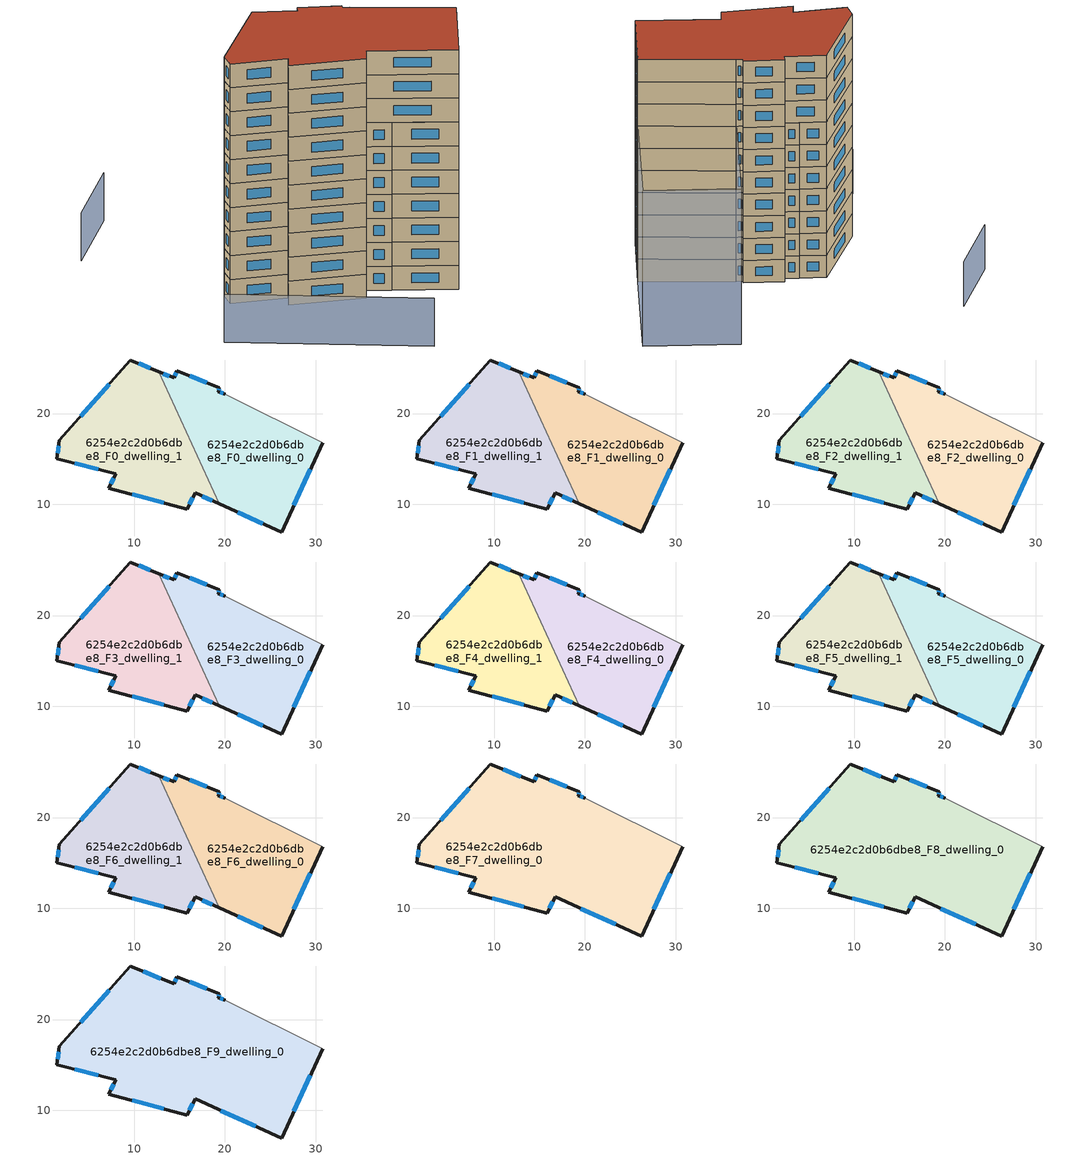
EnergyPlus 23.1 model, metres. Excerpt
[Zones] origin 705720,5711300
6254e2c2d0b6dbe8_F0_dwelling_0
 floor ground (EU_floor_Construction): 30.74,16.8 26.23,6.96 19.37,10.06 12.72,24.6 14.39,23.92 14.71,24.7 19.38,22.84 19.28,22.41 20,22.12 z0
 wall outside (EU_wall_Construction): 20,22.12 19.28,22.41 19.38,22.84 14.71,24.7 14.39,23.92 12.72,24.6 / 19.37,10.06 26.23,6.96 30.74,16.8 z0:3
 wall adiabatic (EU_wall_Construction): 30.74,16.8 20,22.12 z0:3
 wall to 6254e2c2d0b6dbe8_F0_dwelling_1 (EU_wall_Construction): 12.72,24.6 19.37,10.06 z0:3
 window (EU_Window_Construction): 14.62,24.47 14.49,24.16 / 17.98,23.4 16.11,24.15 / 19.31,22.54 19.35,22.71 / 19.78,22.21 19.49,22.32 / 27.58,9.91 29.39,13.86 / 21.43,9.14 24.18,7.89 / 13.89,24.13 13.22,24.4 z0.9:2.1
6254e2c2d0b6dbe8_F0_dwelling_1
 floor ground (EU_floor_Construction): 12.72,24.6 19.37,10.06 16.71,11.26 15.83,9.47 7.21,11.79 8,13.37 1.51,15.05 1.79,17.04 9.57,25.89 z0
 wall outside (EU_wall_Construction): 12.72,24.6 9.57,25.89 1.79,17.04 1.51,15.05 8,13.37 7.21,11.79 15.83,9.47 16.71,11.26 19.37,10.06 z0:3
 window (EU_Window_Construction): 7.76,12.9 7.45,12.27 / 3.45,14.55 6.05,13.87 / 1.7,16.44 1.59,15.64 / 7.24,23.24 4.12,19.69 / 11.78,24.99 10.51,25.5 / 17.51,10.91 18.58,10.42 / 16.1,10.01 16.45,10.73 / 9.79,11.1 13.25,10.17 z0.9:2.1
6254e2c2d0b6dbe8_F1_dwelling_0
 floor to 6254e2c2d0b6dbe8_F0_dwelling_0 (EU_floor_Construction): 30.74,16.8 26.23,6.96 19.37,10.06 12.72,24.6 14.39,23.92 14.71,24.7 19.38,22.84 19.27,22.41 20,22.12 z3
 wall outside (EU_wall_Construction): 20,22.12 19.28,22.41 19.38,22.84 14.71,24.7 14.39,23.92 12.72,24.6 / 19.37,10.06 26.23,6.96 30.74,16.8 z3:6
 wall adiabatic (EU_wall_Construction): 30.74,16.8 20,22.12 z3:6
 wall to 6254e2c2d0b6dbe8_F1_dwelling_1 (EU_wall_Construction): 12.72,24.6 19.37,10.06 z3:6
 window (EU_Window_Construction): 14.62,24.47 14.49,24.16 / 17.98,23.4 16.11,24.15 / 19.31,22.54 19.35,22.71 / 19.78,22.21 19.49,22.32 / 27.58,9.91 29.39,13.86 / 21.43,9.14 24.18,7.89 / 13.89,24.13 13.22,24.4 z3.9:5.1
6254e2c2d0b6dbe8_F1_dwelling_1
 floor to 6254e2c2d0b6dbe8_F0_dwelling_1 (EU_floor_Construction): 12.72,24.6 19.37,10.06 16.71,11.26 15.83,9.47 7.21,11.79 8,13.37 1.51,15.05 1.79,17.04 9.57,25.89 z3
 wall outside (EU_wall_Construction): 12.72,24.6 9.57,25.89 1.79,17.04 1.51,15.05 8,13.37 7.21,11.79 15.83,9.47 16.71,11.26 19.37,10.06 z3:6
 window (EU_Window_Construction): 7.76,12.9 7.45,12.27 / 3.45,14.55 6.05,13.87 / 1.7,16.44 1.59,15.64 / 7.24,23.24 4.12,19.69 / 11.78,24.99 10.51,25.5 / 17.51,10.91 18.58,10.42 / 16.1,10.01 16.45,10.73 / 9.79,11.1 13.25,10.17 z3.9:5.1
6254e2c2d0b6dbe8_F2_dwelling_0
 floor to 6254e2c2d0b6dbe8_F1_dwelling_0 (EU_floor_Construction): 30.74,16.8 26.23,6.96 19.37,10.06 12.72,24.6 14.39,23.92 14.71,24.7 19.38,22.84 19.27,22.41 20,22.12 z6
 wall outside (EU_wall_Construction): 20,22.12 19.28,22.41 19.38,22.84 14.71,24.7 14.39,23.92 12.72,24.6 / 19.37,10.06 26.23,6.96 30.74,16.8 z6:9
 wall adiabatic (EU_wall_Construction): 30.74,16.8 20,22.12 z6:9
 wall to 6254e2c2d0b6dbe8_F2_dwelling_1 (EU_wall_Construction): 12.72,24.6 19.37,10.06 z6:9
 window (EU_Window_Construction): 14.62,24.47 14.49,24.16 / 17.98,23.4 16.11,24.15 / 19.31,22.54 19.35,22.71 / 19.78,22.21 19.49,22.32 / 27.58,9.91 29.39,13.86 / 21.43,9.14 24.18,7.89 / 13.89,24.13 13.22,24.4 z6.9:8.1
6254e2c2d0b6dbe8_F2_dwelling_1
 floor to 6254e2c2d0b6dbe8_F1_dwelling_1 (EU_floor_Construction): 12.72,24.6 19.37,10.06 16.71,11.26 15.83,9.47 7.21,11.79 8,13.37 1.51,15.05 1.79,17.04 9.57,25.89 z6
 wall outside (EU_wall_Construction): 12.72,24.6 9.57,25.89 1.79,17.04 1.51,15.05 8,13.37 7.21,11.79 15.83,9.47 16.71,11.26 19.37,10.06 z6:9
 window (EU_Window_Construction): 7.76,12.9 7.45,12.27 / 3.45,14.55 6.05,13.87 / 1.7,16.44 1.59,15.64 / 7.24,23.24 4.12,19.69 / 11.78,24.99 10.51,25.5 / 17.51,10.91 18.58,10.42 / 16.1,10.01 16.45,10.73 / 9.79,11.1 13.25,10.17 z6.9:8.1
6254e2c2d0b6dbe8_F3_dwelling_0
 floor to 6254e2c2d0b6dbe8_F2_dwelling_0 (EU_floor_Construction): 30.74,16.8 26.23,6.96 19.37,10.06 12.72,24.6 14.39,23.92 14.71,24.7 19.38,22.84 19.27,22.41 20,22.12 z9
 wall outside (EU_wall_Construction): 20,22.12 19.28,22.41 19.38,22.84 14.71,24.7 14.39,23.92 12.72,24.6 / 19.37,10.06 26.23,6.96 30.74,16.8 z9:12
 wall adiabatic (EU_wall_Construction): 30.74,16.8 20,22.12 z9:12
 wall to 6254e2c2d0b6dbe8_F3_dwelling_1 (EU_wall_Construction): 12.72,24.6 19.37,10.06 z9:12
 window (EU_Window_Construction): 14.62,24.47 14.49,24.16 / 17.98,23.4 16.11,24.15 / 19.31,22.54 19.35,22.71 / 19.78,22.21 19.49,22.32 / 27.58,9.91 29.39,13.86 / 21.43,9.14 24.18,7.89 / 13.89,24.13 13.22,24.4 z9.9:11.1
6254e2c2d0b6dbe8_F3_dwelling_1
 floor to 6254e2c2d0b6dbe8_F2_dwelling_1 (EU_floor_Construction): 12.72,24.6 19.37,10.06 16.71,11.26 15.83,9.47 7.21,11.79 8,13.37 1.51,15.05 1.79,17.04 9.57,25.89 z9
 wall outside (EU_wall_Construction): 12.72,24.6 9.57,25.89 1.79,17.04 1.51,15.05 8,13.37 7.21,11.79 15.83,9.47 16.71,11.26 19.37,10.06 z9:12
 window (EU_Window_Construction): 7.76,12.9 7.45,12.27 / 3.45,14.55 6.05,13.87 / 1.7,16.44 1.59,15.64 / 7.24,23.24 4.12,19.69 / 11.78,24.99 10.51,25.5 / 17.51,10.91 18.58,10.42 / 16.1,10.01 16.45,10.73 / 9.79,11.1 13.25,10.17 z9.9:11.1
6254e2c2d0b6dbe8_F4_dwelling_0
 floor to 6254e2c2d0b6dbe8_F3_dwelling_0 (EU_floor_Construction): 30.74,16.8 26.23,6.96 19.37,10.06 12.72,24.6 14.39,23.92 14.71,24.7 19.38,22.84 19.27,22.41 20,22.12 z12
 wall outside (EU_wall_Construction): 20,22.12 19.28,22.41 19.38,22.84 14.71,24.7 14.39,23.92 12.72,24.6 / 19.37,10.06 26.23,6.96 30.74,16.8 z12:15
 wall adiabatic (EU_wall_Construction): 30.74,16.8 20,22.12 z12:15
 wall to 6254e2c2d0b6dbe8_F4_dwelling_1 (EU_wall_Construction): 12.72,24.6 19.37,10.06 z12:15
 window (EU_Window_Construction): 14.62,24.47 14.49,24.16 / 17.98,23.4 16.11,24.15 / 19.31,22.54 19.35,22.71 / 19.78,22.21 19.49,22.32 / 27.58,9.91 29.39,13.86 / 21.43,9.14 24.18,7.89 / 13.89,24.13 13.22,24.4 z12.9:14.1
6254e2c2d0b6dbe8_F4_dwelling_1
 floor to 6254e2c2d0b6dbe8_F3_dwelling_1 (EU_floor_Construction): 12.72,24.6 19.37,10.06 16.71,11.26 15.83,9.47 7.21,11.79 8,13.37 1.51,15.05 1.79,17.04 9.57,25.89 z12
 wall outside (EU_wall_Construction): 12.72,24.6 9.57,25.89 1.79,17.04 1.51,15.05 8,13.37 7.21,11.79 15.83,9.47 16.71,11.26 19.37,10.06 z12:15
 window (EU_Window_Construction): 7.76,12.9 7.45,12.27 / 3.45,14.55 6.05,13.87 / 1.7,16.44 1.59,15.64 / 7.24,23.24 4.12,19.69 / 11.78,24.99 10.51,25.5 / 17.51,10.91 18.58,10.42 / 16.1,10.01 16.45,10.73 / 9.79,11.1 13.25,10.17 z12.9:14.1
6254e2c2d0b6dbe8_F5_dwelling_0
 floor to 6254e2c2d0b6dbe8_F4_dwelling_0 (EU_floor_Construction): 30.74,16.8 26.23,6.96 19.37,10.06 12.72,24.6 14.39,23.92 14.71,24.7 19.38,22.84 19.27,22.41 20,22.12 z15
 wall outside (EU_wall_Construction): 20,22.12 19.28,22.41 19.38,22.84 14.71,24.7 14.39,23.92 12.72,24.6 / 19.37,10.06 26.23,6.96 30.74,16.8 z15:18
 wall adiabatic (EU_wall_Construction): 30.74,16.8 20,22.12 z15:18
 wall to 6254e2c2d0b6dbe8_F5_dwelling_1 (EU_wall_Construction): 12.72,24.6 19.37,10.06 z15:18
 window (EU_Window_Construction): 14.62,24.47 14.49,24.16 / 17.98,23.4 16.11,24.15 / 19.31,22.54 19.35,22.71 / 19.78,22.21 19.49,22.32 / 27.58,9.91 29.39,13.86 / 21.43,9.14 24.18,7.89 / 13.89,24.13 13.22,24.4 z15.9:17.1
6254e2c2d0b6dbe8_F5_dwelling_1
 floor to 6254e2c2d0b6dbe8_F4_dwelling_1 (EU_floor_Construction): 12.72,24.6 19.37,10.06 16.71,11.26 15.83,9.47 7.21,11.79 8,13.37 1.51,15.05 1.79,17.04 9.57,25.89 z15
 wall outside (EU_wall_Construction): 12.72,24.6 9.57,25.89 1.79,17.04 1.51,15.05 8,13.37 7.21,11.79 15.83,9.47 16.71,11.26 19.37,10.06 z15:18
 window (EU_Window_Construction): 7.76,12.9 7.45,12.27 / 3.45,14.55 6.05,13.87 / 1.7,16.44 1.59,15.64 / 7.24,23.24 4.12,19.69 / 11.78,24.99 10.51,25.5 / 17.51,10.91 18.58,10.42 / 16.1,10.01 16.45,10.73 / 9.79,11.1 13.25,10.17 z15.9:17.1
6254e2c2d0b6dbe8_F6_dwelling_0
 floor to 6254e2c2d0b6dbe8_F5_dwelling_0 (EU_floor_Construction): 30.74,16.8 26.23,6.96 19.37,10.06 12.72,24.6 14.39,23.92 14.71,24.7 19.38,22.84 19.27,22.41 20,22.12 z18
 wall outside (EU_wall_Construction): 20,22.12 19.28,22.41 19.38,22.84 14.71,24.7 14.39,23.92 12.72,24.6 / 19.37,10.06 26.23,6.96 30.74,16.8 z18:21
 wall adiabatic (EU_wall_Construction): 30.74,16.8 20,22.12 z18:21
 wall to 6254e2c2d0b6dbe8_F6_dwelling_1 (EU_wall_Construction): 12.72,24.6 19.37,10.06 z18:21
 window (EU_Window_Construction): 14.62,24.47 14.49,24.16 / 17.98,23.4 16.11,24.15 / 19.31,22.54 19.35,22.71 / 19.78,22.21 19.49,22.32 / 27.58,9.91 29.39,13.86 / 21.43,9.14 24.18,7.89 / 13.89,24.13 13.22,24.4 z18.9:20.1
6254e2c2d0b6dbe8_F6_dwelling_1
 floor to 6254e2c2d0b6dbe8_F5_dwelling_1 (EU_floor_Construction): 12.72,24.6 19.37,10.06 16.71,11.26 15.83,9.47 7.21,11.79 8,13.37 1.51,15.05 1.79,17.04 9.57,25.89 z18
 wall outside (EU_wall_Construction): 12.72,24.6 9.57,25.89 1.79,17.04 1.51,15.05 8,13.37 7.21,11.79 15.83,9.47 16.71,11.26 19.37,10.06 z18:21
 window (EU_Window_Construction): 7.76,12.9 7.45,12.27 / 3.45,14.55 6.05,13.87 / 1.7,16.44 1.59,15.64 / 7.24,23.24 4.12,19.69 / 11.78,24.99 10.51,25.5 / 17.51,10.91 18.58,10.42 / 16.1,10.01 16.45,10.73 / 9.79,11.1 13.25,10.17 z18.9:20.1
6254e2c2d0b6dbe8_F7_dwelling_0
 floor to 6254e2c2d0b6dbe8_F6_dwelling_0 (EU_floor_Construction): 30.74,16.8 26.23,6.96 19.37,10.06 12.72,24.6 14.39,23.92 14.71,24.7 19.38,22.84 19.27,22.41 20,22.12 z21
 floor to 6254e2c2d0b6dbe8_F6_dwelling_1 (EU_floor_Construction): 12.72,24.6 19.37,10.06 16.71,11.26 15.83,9.47 7.21,11.79 8,13.37 1.51,15.05 1.79,17.04 9.57,25.89 z21
 wall outside (EU_wall_Construction): 20,22.12 19.28,22.41 19.38,22.84 14.71,24.7 14.39,23.92 9.57,25.89 1.79,17.04 1.51,15.05 8,13.37 7.21,11.79 15.83,9.47 16.71,11.26 26.23,6.96 30.74,16.8 z21:24
 wall adiabatic (EU_wall_Construction): 30.74,16.8 20,22.12 z21:24
 window (EU_Window_Construction): 7.76,12.9 7.45,12.27 / 3.45,14.55 6.05,13.87 / 1.7,16.44 1.59,15.64 / 7.24,23.24 4.12,19.69 / 12.95,24.51 11.02,25.3 / 14.62,24.47 14.49,24.16 / 17.98,23.4 16.11,24.15 / 19.31,22.54 19.35,22.71 / 19.78,22.21 19.49,22.32 / 27.58,9.91 29.39,13.86 / 19.56,9.98 23.38,8.25 / 16.1,10.01 16.45,10.73 / 9.79,11.1 13.25,10.17 z21.9:23.1
6254e2c2d0b6dbe8_F8_dwelling_0
 floor to 6254e2c2d0b6dbe8_F7_dwelling_0 (EU_floor_Construction): 30.74,16.8 26.23,6.96 16.71,11.26 15.83,9.47 7.21,11.79 8,13.37 1.51,15.05 1.79,17.04 9.57,25.89 14.39,23.92 14.71,24.7 19.38,22.84 19.27,22.41 20,22.12 z24
 wall outside (EU_wall_Construction): 20,22.12 19.28,22.41 19.38,22.84 14.71,24.7 14.39,23.92 9.57,25.89 1.79,17.04 1.51,15.05 8,13.37 7.21,11.79 15.83,9.47 16.71,11.26 26.23,6.96 30.74,16.8 z24:27
 wall adiabatic (EU_wall_Construction): 30.74,16.8 20,22.12 z24:27
 window (EU_Window_Construction): 7.76,12.9 7.45,12.27 / 3.45,14.55 6.05,13.87 / 1.7,16.44 1.59,15.64 / 7.24,23.24 4.12,19.69 / 12.95,24.51 11.02,25.3 / 14.62,24.47 14.49,24.16 / 17.98,23.4 16.11,24.15 / 19.31,22.54 19.35,22.71 / 19.78,22.21 19.49,22.32 / 27.58,9.91 29.39,13.86 / 19.56,9.98 23.38,8.25 / 16.1,10.01 16.45,10.73 / 9.79,11.1 13.25,10.17 z24.9:26.1
6254e2c2d0b6dbe8_F9_dwelling_0
 floor to 6254e2c2d0b6dbe8_F8_dwelling_0 (EU_floor_Construction): 30.74,16.8 26.23,6.96 16.71,11.26 15.83,9.47 7.21,11.79 8,13.37 1.51,15.05 1.79,17.04 9.57,25.89 14.39,23.92 14.71,24.7 19.38,22.84 19.27,22.41 20,22.12 z27
 wall outside (EU_wall_Construction): 20,22.12 19.28,22.41 19.38,22.84 14.71,24.7 14.39,23.92 9.57,25.89 1.79,17.04 1.51,15.05 8,13.37 7.21,11.79 15.83,9.47 16.71,11.26 26.23,6.96 30.74,16.8 z27:30
 wall adiabatic (EU_wall_Construction): 30.74,16.8 20,22.12 z27:30
 window (EU_Window_Construction): 7.76,12.9 7.45,12.27 / 3.45,14.55 6.05,13.87 / 1.7,16.44 1.59,15.64 / 7.24,23.24 4.12,19.69 / 12.95,24.51 11.02,25.3 / 14.62,24.47 14.49,24.16 / 17.98,23.4 16.11,24.15 / 19.31,22.54 19.35,22.71 / 19.78,22.21 19.49,22.32 / 27.58,9.91 29.39,13.86 / 19.56,9.98 23.38,8.25 / 16.1,10.01 16.45,10.73 / 9.79,11.1 13.25,10.17 z27.9:29.1
 roof outside (EU_roof_Construction): 26.23,6.96 30.74,16.8 20,22.12 19.28,22.41 19.38,22.84 14.71,24.7 14.39,23.92 9.57,25.89 1.79,17.04 1.51,15.05 8,13.37 7.21,11.79 15.83,9.47 16.71,11.26 z30
shading: -3.47,6.46 17.34,-4.88 / -1.83,40.43 -8.64,32.36 z0:6; 38.05,33.07 27.15,37.95 / 38.07,33.11 30.74,16.8 / 30.74,16.8 19.82,21.71 / 19.82,21.71 27.14,38.02 / 27.14,38.02 38.07,33.11 z0:21
[Building]
EU S2 Campaign: North Axis=0; Terrain=City; Solar Distribution=FullExterior
[Site:Location]
London: Latitude=51.5; Longitude=-0.5; Time Zone=0; Elevation=25
[SizingPeriod:WeatherFileDays]
AnnualSizingPeriod: Begin Month=1; Begin Day of Month=1; End Month=12; End Day of Month=31; Day of Week for Start Day=Monday; Use Weather File Daylight Saving Period=No; Use Weather File Rain and Snow Indicators=No
[MATERIAL]
EU_InternalMass_Material: Roughness=MediumRough; Thickness=0.1; Conductivity=1; Density=1800; Specific Heat=900; Thermal Absorptance=0.9; Solar Absorptance=0.7; Visible Absorptance=0.7
[MATERIAL:NOMASS] Roughness=MediumRough; Thermal Absorptance=0.9; Solar Absorptance=0.7; Visible Absorptance=0.7
Name | Thermal Resistance
EU_wall_NoMass | 1.04674
EU_roof_NoMass | 4.32442
EU_floor_NoMass | 2.04616
[WINDOWMATERIAL:SIMPLEGLAZINGSYSTEM]
EU_Window_SimpleGlazing: UFactor=4.25843; Solar Heat Gain Coefficient=0.85; Visible Transmittance=0.85
[CONSTRUCTION]
EU_wall_Construction: EU_wall_NoMass
EU_roof_Construction: EU_roof_NoMass
EU_floor_Construction: EU_floor_NoMass
EU_InternalMass_Construction: EU_InternalMass_Material
EU_Window_Construction: EU_Window_SimpleGlazing
[ZONE] Type=1; Multiplier=1; Ceiling Height=autocalculate; Floor Area=autocalculate; Part of Total Floor Area=Yes
Name | Volume
6254e2c2d0b6dbe8_F0_dwelling_0; 6254e2c2d0b6dbe8_F1_dwelling_0; 6254e2c2d0b6dbe8_F2_dwelling_0; 6254e2c2d0b6dbe8_F3_dwelling_0; 6254e2c2d0b6dbe8_F4_dwelling_0; 6254e2c2d0b6dbe8_F5_dwelling_0; 6254e2c2d0b6dbe8_F6_dwelling_0 | 464.547
6254e2c2d0b6dbe8_F7_dwelling_0 | 929.107
6254e2c2d0b6dbe8_F8_dwelling_0; 6254e2c2d0b6dbe8_F9_dwelling_0 | 929.118
6254e2c2d0b6dbe8_F0_dwelling_1 | 464.562
6254e2c2d0b6dbe8_F1_dwelling_1; 6254e2c2d0b6dbe8_F2_dwelling_1; 6254e2c2d0b6dbe8_F3_dwelling_1; 6254e2c2d0b6dbe8_F4_dwelling_1; 6254e2c2d0b6dbe8_F5_dwelling_1; 6254e2c2d0b6dbe8_F6_dwelling_1 | 464.561
[INTERNALMASS] Construction=EU_InternalMass_Construction
Name | Zone or ZoneList | Surface Area
6254e2c2d0b6dbe8_F0_dwelling_0_EU_InternalMass | 6254e2c2d0b6dbe8_F0_dwelling_0 | 154.849
6254e2c2d0b6dbe8_F0_dwelling_1_EU_InternalMass | 6254e2c2d0b6dbe8_F0_dwelling_1 | 154.854
6254e2c2d0b6dbe8_F1_dwelling_0_EU_InternalMass | 6254e2c2d0b6dbe8_F1_dwelling_0 | 154.849
6254e2c2d0b6dbe8_F1_dwelling_1_EU_InternalMass | 6254e2c2d0b6dbe8_F1_dwelling_1 | 154.854
6254e2c2d0b6dbe8_F2_dwelling_0_EU_InternalMass | 6254e2c2d0b6dbe8_F2_dwelling_0 | 154.849
6254e2c2d0b6dbe8_F2_dwelling_1_EU_InternalMass | 6254e2c2d0b6dbe8_F2_dwelling_1 | 154.854
6254e2c2d0b6dbe8_F3_dwelling_0_EU_InternalMass | 6254e2c2d0b6dbe8_F3_dwelling_0 | 154.849
6254e2c2d0b6dbe8_F3_dwelling_1_EU_InternalMass | 6254e2c2d0b6dbe8_F3_dwelling_1 | 154.854
6254e2c2d0b6dbe8_F4_dwelling_0_EU_InternalMass | 6254e2c2d0b6dbe8_F4_dwelling_0 | 154.849
6254e2c2d0b6dbe8_F4_dwelling_1_EU_InternalMass | 6254e2c2d0b6dbe8_F4_dwelling_1 | 154.854
6254e2c2d0b6dbe8_F5_dwelling_0_EU_InternalMass | 6254e2c2d0b6dbe8_F5_dwelling_0 | 154.849
6254e2c2d0b6dbe8_F5_dwelling_1_EU_InternalMass | 6254e2c2d0b6dbe8_F5_dwelling_1 | 154.854
6254e2c2d0b6dbe8_F6_dwelling_0_EU_InternalMass | 6254e2c2d0b6dbe8_F6_dwelling_0 | 154.849
6254e2c2d0b6dbe8_F6_dwelling_1_EU_InternalMass | 6254e2c2d0b6dbe8_F6_dwelling_1 | 154.854
6254e2c2d0b6dbe8_F7_dwelling_0_EU_InternalMass | 6254e2c2d0b6dbe8_F7_dwelling_0 | 309.706
6254e2c2d0b6dbe8_F8_dwelling_0_EU_InternalMass | 6254e2c2d0b6dbe8_F8_dwelling_0 | 309.706
6254e2c2d0b6dbe8_F9_dwelling_0_EU_InternalMass | 6254e2c2d0b6dbe8_F9_dwelling_0 | 309.706
[OTHEREQUIPMENT] Fuel Type=Electricity; Design Level Calculation Method=Watts/Area; Power per Zone Floor Area=1; Fraction Latent=0; Fraction Radiant=0; Fraction Lost=0; Carbon Dioxide Generation Rate=0; EndUse Subcategory=EU_Step8_InternalGains
Name | Zone or ZoneList or Space or SpaceList | Schedule
EU_Step8_InternalGain_6254e2c2d0b6dbe8_F0_dwelling_0_f000 | 6254e2c2d0b6dbe8_F0_dwelling_0 | EU_Step8_GainSchedule_6254e2c2d0b6dbe8_F0_dwelling_0_f000
EU_Step8_InternalGain_6254e2c2d0b6dbe8_F0_dwelling_1_f000 | 6254e2c2d0b6dbe8_F0_dwelling_1 | EU_Step8_GainSchedule_6254e2c2d0b6dbe8_F0_dwelling_1_f000
EU_Step8_InternalGain_6254e2c2d0b6dbe8_F1_dwelling_0_f000 | 6254e2c2d0b6dbe8_F1_dwelling_0 | EU_Step8_GainSchedule_6254e2c2d0b6dbe8_F1_dwelling_0_f000
EU_Step8_InternalGain_6254e2c2d0b6dbe8_F1_dwelling_1_f000 | 6254e2c2d0b6dbe8_F1_dwelling_1 | EU_Step8_GainSchedule_6254e2c2d0b6dbe8_F1_dwelling_1_f000
EU_Step8_InternalGain_6254e2c2d0b6dbe8_F2_dwelling_0_f000 | 6254e2c2d0b6dbe8_F2_dwelling_0 | EU_Step8_GainSchedule_6254e2c2d0b6dbe8_F2_dwelling_0_f000
EU_Step8_InternalGain_6254e2c2d0b6dbe8_F2_dwelling_1_f000 | 6254e2c2d0b6dbe8_F2_dwelling_1 | EU_Step8_GainSchedule_6254e2c2d0b6dbe8_F2_dwelling_1_f000
EU_Step8_InternalGain_6254e2c2d0b6dbe8_F3_dwelling_0_f000 | 6254e2c2d0b6dbe8_F3_dwelling_0 | EU_Step8_GainSchedule_6254e2c2d0b6dbe8_F3_dwelling_0_f000
EU_Step8_InternalGain_6254e2c2d0b6dbe8_F3_dwelling_1_f000 | 6254e2c2d0b6dbe8_F3_dwelling_1 | EU_Step8_GainSchedule_6254e2c2d0b6dbe8_F3_dwelling_1_f000
EU_Step8_InternalGain_6254e2c2d0b6dbe8_F4_dwelling_0_f000 | 6254e2c2d0b6dbe8_F4_dwelling_0 | EU_Step8_GainSchedule_6254e2c2d0b6dbe8_F4_dwelling_0_f000
EU_Step8_InternalGain_6254e2c2d0b6dbe8_F4_dwelling_1_f000 | 6254e2c2d0b6dbe8_F4_dwelling_1 | EU_Step8_GainSchedule_6254e2c2d0b6dbe8_F4_dwelling_1_f000
EU_Step8_InternalGain_6254e2c2d0b6dbe8_F5_dwelling_0_f000 | 6254e2c2d0b6dbe8_F5_dwelling_0 | EU_Step8_GainSchedule_6254e2c2d0b6dbe8_F5_dwelling_0_f000
EU_Step8_InternalGain_6254e2c2d0b6dbe8_F5_dwelling_1_f000 | 6254e2c2d0b6dbe8_F5_dwelling_1 | EU_Step8_GainSchedule_6254e2c2d0b6dbe8_F5_dwelling_1_f000
EU_Step8_InternalGain_6254e2c2d0b6dbe8_F6_dwelling_0_f000 | 6254e2c2d0b6dbe8_F6_dwelling_0 | EU_Step8_GainSchedule_6254e2c2d0b6dbe8_F6_dwelling_0_f000
EU_Step8_InternalGain_6254e2c2d0b6dbe8_F6_dwelling_1_f000 | 6254e2c2d0b6dbe8_F6_dwelling_1 | EU_Step8_GainSchedule_6254e2c2d0b6dbe8_F6_dwelling_1_f000
EU_Step8_InternalGain_6254e2c2d0b6dbe8_F7_dwelling_0_f000 | 6254e2c2d0b6dbe8_F7_dwelling_0 | EU_Step8_GainSchedule_6254e2c2d0b6dbe8_F7_dwelling_0_f000
EU_Step8_InternalGain_6254e2c2d0b6dbe8_F8_dwelling_0_f000 | 6254e2c2d0b6dbe8_F8_dwelling_0 | EU_Step8_GainSchedule_6254e2c2d0b6dbe8_F8_dwelling_0_f000
EU_Step8_InternalGain_6254e2c2d0b6dbe8_F9_dwelling_0_f000 | 6254e2c2d0b6dbe8_F9_dwelling_0 | EU_Step8_GainSchedule_6254e2c2d0b6dbe8_F9_dwelling_0_f000
[ZONEVENTILATION:DESIGNFLOWRATE] Schedule=EU_AlwaysOn; Design Flow Rate Calculation Method=AirChanges/Hour; Air Changes per Hour=0.488719; Ventilation Type=Natural; Fan Pressure Rise=0; Fan Total Efficiency=1; Constant Term Coefficient=1; Temperature Term Coefficient=0; Velocity Term Coefficient=0; Velocity Squared Term Coefficient=0; Minimum Indoor Temperature=-100; Maximum Indoor Temperature=100; Delta Temperature=-100; Minimum Outdoor Temperature=-100; Maximum Outdoor Temperature=100; Maximum Wind Speed=40
Name | Zone or ZoneList or Space or SpaceList
EU_ConstantAir_6254e2c2d0b6dbe8_F0_dwelling_0 | 6254e2c2d0b6dbe8_F0_dwelling_0
EU_ConstantAir_6254e2c2d0b6dbe8_F0_dwelling_1 | 6254e2c2d0b6dbe8_F0_dwelling_1
EU_ConstantAir_6254e2c2d0b6dbe8_F1_dwelling_0 | 6254e2c2d0b6dbe8_F1_dwelling_0
EU_ConstantAir_6254e2c2d0b6dbe8_F1_dwelling_1 | 6254e2c2d0b6dbe8_F1_dwelling_1
EU_ConstantAir_6254e2c2d0b6dbe8_F2_dwelling_0 | 6254e2c2d0b6dbe8_F2_dwelling_0
EU_ConstantAir_6254e2c2d0b6dbe8_F2_dwelling_1 | 6254e2c2d0b6dbe8_F2_dwelling_1
EU_ConstantAir_6254e2c2d0b6dbe8_F3_dwelling_0 | 6254e2c2d0b6dbe8_F3_dwelling_0
EU_ConstantAir_6254e2c2d0b6dbe8_F3_dwelling_1 | 6254e2c2d0b6dbe8_F3_dwelling_1
EU_ConstantAir_6254e2c2d0b6dbe8_F4_dwelling_0 | 6254e2c2d0b6dbe8_F4_dwelling_0
EU_ConstantAir_6254e2c2d0b6dbe8_F4_dwelling_1 | 6254e2c2d0b6dbe8_F4_dwelling_1
EU_ConstantAir_6254e2c2d0b6dbe8_F5_dwelling_0 | 6254e2c2d0b6dbe8_F5_dwelling_0
EU_ConstantAir_6254e2c2d0b6dbe8_F5_dwelling_1 | 6254e2c2d0b6dbe8_F5_dwelling_1
EU_ConstantAir_6254e2c2d0b6dbe8_F6_dwelling_0 | 6254e2c2d0b6dbe8_F6_dwelling_0
EU_ConstantAir_6254e2c2d0b6dbe8_F6_dwelling_1 | 6254e2c2d0b6dbe8_F6_dwelling_1
EU_ConstantAir_6254e2c2d0b6dbe8_F7_dwelling_0 | 6254e2c2d0b6dbe8_F7_dwelling_0
EU_ConstantAir_6254e2c2d0b6dbe8_F8_dwelling_0 | 6254e2c2d0b6dbe8_F8_dwelling_0
EU_ConstantAir_6254e2c2d0b6dbe8_F9_dwelling_0 | 6254e2c2d0b6dbe8_F9_dwelling_0
[HVACTEMPLATE:THERMOSTAT] Constant Heating Setpoint=20; Constant Cooling Setpoint=50
EU_HeatOnly_6254e2c2d0b6dbe8_F0_dwelling_0; EU_HeatOnly_6254e2c2d0b6dbe8_F0_dwelling_1; EU_HeatOnly_6254e2c2d0b6dbe8_F1_dwelling_0; EU_HeatOnly_6254e2c2d0b6dbe8_F1_dwelling_1; EU_HeatOnly_6254e2c2d0b6dbe8_F2_dwelling_0; EU_HeatOnly_6254e2c2d0b6dbe8_F2_dwelling_1; EU_HeatOnly_6254e2c2d0b6dbe8_F3_dwelling_0; EU_HeatOnly_6254e2c2d0b6dbe8_F3_dwelling_1; EU_HeatOnly_6254e2c2d0b6dbe8_F4_dwelling_0; EU_HeatOnly_6254e2c2d0b6dbe8_F4_dwelling_1; EU_HeatOnly_6254e2c2d0b6dbe8_F5_dwelling_0; EU_HeatOnly_6254e2c2d0b6dbe8_F5_dwelling_1; EU_HeatOnly_6254e2c2d0b6dbe8_F6_dwelling_0; EU_HeatOnly_6254e2c2d0b6dbe8_F6_dwelling_1; EU_HeatOnly_6254e2c2d0b6dbe8_F7_dwelling_0; EU_HeatOnly_6254e2c2d0b6dbe8_F8_dwelling_0; EU_HeatOnly_6254e2c2d0b6dbe8_F9_dwelling_0
[HVACTEMPLATE:ZONE:IDEALLOADSAIRSYSTEM] System Availability Schedule=EU_AlwaysOn; Maximum Heating Supply Air Temperature=50; Minimum Cooling Supply Air Temperature=13; Maximum Heating Supply Air Humidity Ratio=0.0156; Minimum Cooling Supply Air Humidity Ratio=0.0077; Heating Limit=NoLimit; Cooling Limit=NoLimit; Heating Availability Schedule=EU_AlwaysOn; Cooling Availability Schedule=EU_CoolingOff; Dehumidification Control Type=ConstantSensibleHeatRatio; Cooling Sensible Heat Ratio=0.7; Dehumidification Setpoint=60; Humidification Control Type=None; Humidification Setpoint=30; Outdoor Air Method=None; Outdoor Air Flow Rate per Person=0.00944; Outdoor Air Flow Rate per Zone Floor Area=0; Outdoor Air Flow Rate per Zone=0; Demand Controlled Ventilation Type=None; Outdoor Air Economizer Type=NoEconomizer; Heat Recovery Type=None; Sensible Heat Recovery Effectiveness=0.7; Latent Heat Recovery Effectiveness=0.65
Name | Template Thermostat
6254e2c2d0b6dbe8_F0_dwelling_0 | EU_HeatOnly_6254e2c2d0b6dbe8_F0_dwelling_0
6254e2c2d0b6dbe8_F0_dwelling_1 | EU_HeatOnly_6254e2c2d0b6dbe8_F0_dwelling_1
6254e2c2d0b6dbe8_F1_dwelling_0 | EU_HeatOnly_6254e2c2d0b6dbe8_F1_dwelling_0
6254e2c2d0b6dbe8_F1_dwelling_1 | EU_HeatOnly_6254e2c2d0b6dbe8_F1_dwelling_1
6254e2c2d0b6dbe8_F2_dwelling_0 | EU_HeatOnly_6254e2c2d0b6dbe8_F2_dwelling_0
6254e2c2d0b6dbe8_F2_dwelling_1 | EU_HeatOnly_6254e2c2d0b6dbe8_F2_dwelling_1
6254e2c2d0b6dbe8_F3_dwelling_0 | EU_HeatOnly_6254e2c2d0b6dbe8_F3_dwelling_0
6254e2c2d0b6dbe8_F3_dwelling_1 | EU_HeatOnly_6254e2c2d0b6dbe8_F3_dwelling_1
6254e2c2d0b6dbe8_F4_dwelling_0 | EU_HeatOnly_6254e2c2d0b6dbe8_F4_dwelling_0
6254e2c2d0b6dbe8_F4_dwelling_1 | EU_HeatOnly_6254e2c2d0b6dbe8_F4_dwelling_1
6254e2c2d0b6dbe8_F5_dwelling_0 | EU_HeatOnly_6254e2c2d0b6dbe8_F5_dwelling_0
6254e2c2d0b6dbe8_F5_dwelling_1 | EU_HeatOnly_6254e2c2d0b6dbe8_F5_dwelling_1
6254e2c2d0b6dbe8_F6_dwelling_0 | EU_HeatOnly_6254e2c2d0b6dbe8_F6_dwelling_0
6254e2c2d0b6dbe8_F6_dwelling_1 | EU_HeatOnly_6254e2c2d0b6dbe8_F6_dwelling_1
6254e2c2d0b6dbe8_F7_dwelling_0 | EU_HeatOnly_6254e2c2d0b6dbe8_F7_dwelling_0
6254e2c2d0b6dbe8_F8_dwelling_0 | EU_HeatOnly_6254e2c2d0b6dbe8_F8_dwelling_0
6254e2c2d0b6dbe8_F9_dwelling_0 | EU_HeatOnly_6254e2c2d0b6dbe8_F9_dwelling_0
[SIZING:ZONE] Zone Cooling Design Supply Air Temperature Input Method=SupplyAirTemperature; Zone Cooling Design Supply Air Temperature=13; Zone Heating Design Supply Air Temperature Input Method=SupplyAirTemperature; Zone Heating Design Supply Air Temperature=50; Zone Cooling Design Supply Air Humidity Ratio=0.008; Zone Heating Design Supply Air Humidity Ratio=0.008; Cooling Design Air Flow Method=DesignDay; Cooling Design Air Flow Rate=0; Cooling Minimum Air Flow per Zone Floor Area=0.000762; Cooling Minimum Air Flow=0; Cooling Minimum Air Flow Fraction=0.2; Heating Design Air Flow Method=DesignDay; Heating Design Air Flow Rate=0; Heating Maximum Air Flow per Zone Floor Area=0.002032; Heating Maximum Air Flow=0.141576; Heating Maximum Air Flow Fraction=0.3; Account for Dedicated Outdoor Air System=No; Dedicated Outdoor Air System Control Strategy=NeutralSupplyAir; Dedicated Outdoor Air Low Setpoint Temperature for Design=autosize; Dedicated Outdoor Air High Setpoint Temperature for Design=autosize; Zone Load Sizing Method=Sensible Load Only No Latent Load; Zone Latent Cooling Design Supply Air Humidity Ratio Input Method=HumidityRatioDifference; Zone Cooling Design Supply Air Humidity Ratio Difference=0.005; Zone Latent Heating Design Supply Air Humidity Ratio Input Method=HumidityRatioDifference; Zone Humidification Design Supply Air Humidity Ratio Difference=0.005
6254e2c2d0b6dbe8_F0_dwelling_0; 6254e2c2d0b6dbe8_F0_dwelling_1; 6254e2c2d0b6dbe8_F1_dwelling_0; 6254e2c2d0b6dbe8_F1_dwelling_1; 6254e2c2d0b6dbe8_F2_dwelling_0; 6254e2c2d0b6dbe8_F2_dwelling_1; 6254e2c2d0b6dbe8_F3_dwelling_0; 6254e2c2d0b6dbe8_F3_dwelling_1; 6254e2c2d0b6dbe8_F4_dwelling_0; 6254e2c2d0b6dbe8_F4_dwelling_1; 6254e2c2d0b6dbe8_F5_dwelling_0; 6254e2c2d0b6dbe8_F5_dwelling_1; 6254e2c2d0b6dbe8_F6_dwelling_0; 6254e2c2d0b6dbe8_F6_dwelling_1; 6254e2c2d0b6dbe8_F7_dwelling_0; 6254e2c2d0b6dbe8_F8_dwelling_0; 6254e2c2d0b6dbe8_F9_dwelling_0
[SCHEDULE:CONSTANT]
Name | Hourly Value
EU_AlwaysOn | 1
EU_CoolingOff | 0
[SCHEDULE:FILE] Column Number=1; Rows to Skip at Top=0; Number of Hours of Data=8760; Column Separator=Comma; Interpolate to Timestep=No; Minutes per Item=60; Adjust Schedule for Daylight Savings=Yes
Name | File
EU_Step8_GainSchedule_6254e2c2d0b6dbe8_F0_dwelling_0_f000 | ../../schedules/6254e2c2d0b6dbe8/6254e2c2d0b6dbe8_F0_dwelling_0_f000_gain.csv
EU_Step8_GainSchedule_6254e2c2d0b6dbe8_F0_dwelling_1_f000 | ../../schedules/6254e2c2d0b6dbe8/6254e2c2d0b6dbe8_F0_dwelling_1_f000_gain.csv
EU_Step8_GainSchedule_6254e2c2d0b6dbe8_F1_dwelling_0_f000 | ../../schedules/6254e2c2d0b6dbe8/6254e2c2d0b6dbe8_F1_dwelling_0_f000_gain.csv
EU_Step8_GainSchedule_6254e2c2d0b6dbe8_F1_dwelling_1_f000 | ../../schedules/6254e2c2d0b6dbe8/6254e2c2d0b6dbe8_F1_dwelling_1_f000_gain.csv
EU_Step8_GainSchedule_6254e2c2d0b6dbe8_F2_dwelling_0_f000 | ../../schedules/6254e2c2d0b6dbe8/6254e2c2d0b6dbe8_F2_dwelling_0_f000_gain.csv
EU_Step8_GainSchedule_6254e2c2d0b6dbe8_F2_dwelling_1_f000 | ../../schedules/6254e2c2d0b6dbe8/6254e2c2d0b6dbe8_F2_dwelling_1_f000_gain.csv
EU_Step8_GainSchedule_6254e2c2d0b6dbe8_F3_dwelling_0_f000 | ../../schedules/6254e2c2d0b6dbe8/6254e2c2d0b6dbe8_F3_dwelling_0_f000_gain.csv
EU_Step8_GainSchedule_6254e2c2d0b6dbe8_F3_dwelling_1_f000 | ../../schedules/6254e2c2d0b6dbe8/6254e2c2d0b6dbe8_F3_dwelling_1_f000_gain.csv
EU_Step8_GainSchedule_6254e2c2d0b6dbe8_F4_dwelling_0_f000 | ../../schedules/6254e2c2d0b6dbe8/6254e2c2d0b6dbe8_F4_dwelling_0_f000_gain.csv
EU_Step8_GainSchedule_6254e2c2d0b6dbe8_F4_dwelling_1_f000 | ../../schedules/6254e2c2d0b6dbe8/6254e2c2d0b6dbe8_F4_dwelling_1_f000_gain.csv
EU_Step8_GainSchedule_6254e2c2d0b6dbe8_F5_dwelling_0_f000 | ../../schedules/6254e2c2d0b6dbe8/6254e2c2d0b6dbe8_F5_dwelling_0_f000_gain.csv
EU_Step8_GainSchedule_6254e2c2d0b6dbe8_F5_dwelling_1_f000 | ../../schedules/6254e2c2d0b6dbe8/6254e2c2d0b6dbe8_F5_dwelling_1_f000_gain.csv
EU_Step8_GainSchedule_6254e2c2d0b6dbe8_F6_dwelling_0_f000 | ../../schedules/6254e2c2d0b6dbe8/6254e2c2d0b6dbe8_F6_dwelling_0_f000_gain.csv
EU_Step8_GainSchedule_6254e2c2d0b6dbe8_F6_dwelling_1_f000 | ../../schedules/6254e2c2d0b6dbe8/6254e2c2d0b6dbe8_F6_dwelling_1_f000_gain.csv
EU_Step8_GainSchedule_6254e2c2d0b6dbe8_F7_dwelling_0_f000 | ../../schedules/6254e2c2d0b6dbe8/6254e2c2d0b6dbe8_F7_dwelling_0_f000_gain.csv
EU_Step8_GainSchedule_6254e2c2d0b6dbe8_F8_dwelling_0_f000 | ../../schedules/6254e2c2d0b6dbe8/6254e2c2d0b6dbe8_F8_dwelling_0_f000_gain.csv
EU_Step8_GainSchedule_6254e2c2d0b6dbe8_F9_dwelling_0_f000 | ../../schedules/6254e2c2d0b6dbe8/6254e2c2d0b6dbe8_F9_dwelling_0_f000_gain.csv
